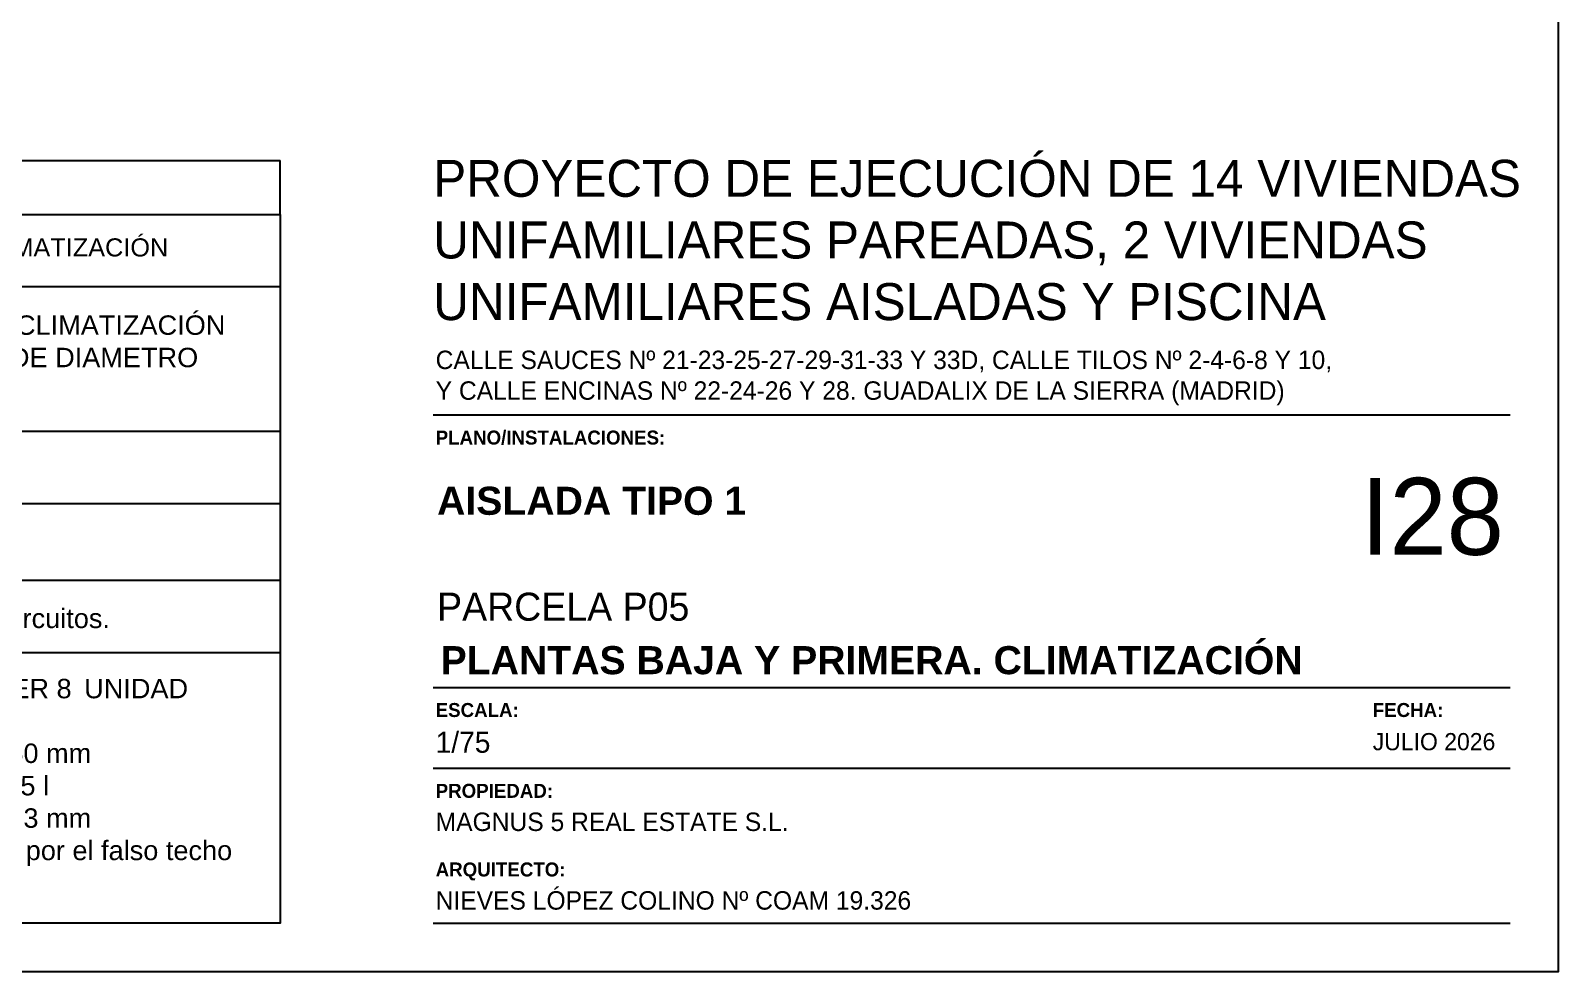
# Model space of a CAD drawing. Header units: millimetres. Extents: x 441156 to 441876, y 4514765 to 4515211.
# Drawn here: x 441488.15 to 441497.66, y 4515026.92 to 4515032.77 of the extents above; entities that cross this region are included whole.
import ezdxf

# ---------------------------------------------------------------- set-up
doc = ezdxf.new("R2010")
doc.units = ezdxf.units.MM
doc.linetypes.add('CONTINUA', pattern=[0])
doc.layers.add('01_cartela', color=6, linetype='Continuous', plot=False)
for name, color, linetype in [('01_texto cartela', 5, 'Continuous'), ('01_textos', 7, 'Continuous'), ('CALEFAC_NOTAS', 7, 'Continuous'), ('INGIN SANEAMIENTO TEXTO', 7, 'Continuous')]:
    doc.layers.add(name, color=color, linetype=linetype)
doc.styles.add('Century Gothic', font='', dxfattribs={"height": 2})
doc.styles.add('Century Gothic_3', font='', dxfattribs={"height": 4.5})
doc.styles.add('Century Gothic_5', font='', dxfattribs={"height": 2.5})
doc.styles.add('Century Gothic_6', font='', dxfattribs={"height": 11})
doc.styles.add('Estilo1', font='swissel.ttf')
doc.styles.add('NIEVES3', font='swisseb.ttf')
doc.styles.get('Century Gothic').set_extended_font_data('Century Gothic')
doc.styles.get('Century Gothic_3').set_extended_font_data('Century Gothic')
doc.styles.get('Century Gothic_5').set_extended_font_data('Century Gothic')
doc.styles.get('Century Gothic_6').set_extended_font_data('Century Gothic')

msp = doc.modelspace()

# ---------------------------------------------------------------- linework, layer by layer
at = {"layer": '01_cartela', "color": 3}
msp.add_lwpolyline([(441467.02291656, 4515048.45299148), (441467.02291656, 4515026.91796746), (441497.66090462, 4515026.91796746), (441497.66090462, 4515048.45299148)], close=True, dxfattribs=at)
at = {"layer": '01_texto cartela', "color": 5}
for p, q in [((441490.65963147, 4515030.37887394), (441497.36090462, 4515030.37887394)), ((441490.65963147, 4515028.68449456), (441497.36090462, 4515028.68449456)), ((441490.65963147, 4515028.18217512), (441497.36090462, 4515028.18217512)), ((441490.65963147, 4515027.21796746), (441497.36090462, 4515027.21796746))]:
    msp.add_line(p, q, dxfattribs=at)
at = {"layer": 'CALEFAC_NOTAS', "linetype": 'CONTINUA'}
for p, q in [((441483.16481379, 4515031.96122882), (441489.70665778, 4515031.96122882)), ((441483.16481379, 4515031.96122882), (441489.70665778, 4515031.96122882)), ((441489.70665778, 4515031.62580782), (441489.70665778, 4515031.96122882)), ((441483.16481379, 4515031.62580782), (441489.70665778, 4515031.62580782))]:
    msp.add_line(p, q, dxfattribs=at)
at = {"layer": 'INGIN SANEAMIENTO TEXTO', "color": 5}
for points in [[(441489.70665778, 4515031.62580782), (441489.70665778, 4515027.21796746), (441483.16481379, 4515027.21796746), (441483.16481379, 4515031.62580782)], [(441489.70665778, 4515031.17594196), (441483.16481379, 4515031.17594196)], [(441489.70665778, 4515030.27621023), (441483.16481379, 4515030.27621023)], [(441489.70665778, 4515029.82634437), (441483.16481379, 4515029.82634437)], [(441489.70665778, 4515029.34961654), (441483.16481379, 4515029.34961654)], [(441489.70665778, 4515028.89975068), (441483.16481379, 4515028.89975068)]]:
    msp.add_lwpolyline(points, dxfattribs=at)

# ---------------------------------------------------------------- texts
at = {"layer": '01_texto cartela', "color": 5}
for s, insert, char_height, width, attachment_point, style in [('\\PPROYECTO DE EJECUCIÓN DE 14 VIVIENDAS UNIFAMILIARES PAREADAS, 2 VIVIENDAS UNIFAMILIARES AISLADAS Y PISCINA', (441490.65963147, 4515032.34868503), 0.23, 6.8221698289, 1, 'Century Gothic_3'), ('CALLE SAUCES Nº 21-23-25-27-29-31-33 Y 33D, CALLE TILOS Nº 2-4-6-8 Y 10, \\PY CALLE ENCINAS Nº 22-24-26 Y 28. GUADALIX DE LA SIERRA (MADRID)', (441490.67442536, 4515030.77858541), 0.114550418, 9.2468106263, 1, 'Century Gothic'), ('{\\fCentury Gothic|b1|i0|c0|p34;PLANO/INSTALACIONES: }', (441490.67442536, 4515030.28161648), 0.0870135776, 2.1171461181, 1, 'Century Gothic'), ('\\pt2.3273;\\PPARCELA P05', (441490.68330169, 4515029.09642574), 0.1745530179, 7.0090801689, 7, 'Century Gothic_5'), ('\\pt2.3273;PLANTAS BAJA Y PRIMERA. CLIMATIZACIÓN', (441490.70509273, 4515028.76391824), 0.1745530179, 7.0090801689, 7, 'NIEVES3'), ('{\\fCentury Gothic|b1|i0|c0|p34;ESCALA: }', (441490.67442536, 4515028.5872371), 0.0870135776, 2.1171461181, 1, 'Century Gothic'), ('{\\fCentury Gothic|b1|i0|c0|p34;FECHA: }', (441496.50529278, 4515028.5872371), 0.0870135776, 2.1171461181, 1, 'Century Gothic'), ('1/75', (441490.67442536, 4515028.40860466), 0.130914763, 2.1171461181, 1, 'Century Gothic'), ('JULIO 2026', (441496.50529278, 4515028.40037795), 0.106913723, 3.5043768434, 1, 'Century Gothic'), ('{\\fCentury Gothic|b1|i0|c0|p34;PROPIEDAD:}', (441490.67442536, 4515028.08455204), 0.0870135776, 0.8370923696, 1, 'Century Gothic'), ('MAGNUS 5 REAL ESTATE S.L.', (441490.67442536, 4515027.9059196), 0.114550418, 4.882308024, 1, 'Century Gothic'), ('{\\fCentury Gothic|b1|i0|c0|p34;ARQUITECTO:}', (441490.67442536, 4515027.59546676), 0.0870135776, 0.8370923696, 1, 'Century Gothic'), ('NIEVES LÓPEZ COLINO Nº COAM 19.326', (441490.67442536, 4515027.41683433), 0.114550418, 3.6515309653, 1, 'Century Gothic')]:
    msp.add_mtext(s, dxfattribs=dict(at, insert=insert, char_height=char_height, width=width, attachment_point=attachment_point, style=style))
at = {"layer": '01_texto cartela', "color": 1}
for s, insert, char_height, width, attachment_point, style in [('\\pt2.3273;AISLADA TIPO 1 ', (441490.68330169, 4515029.75523739), 0.1745530179, 7.0090801689, 7, 'NIEVES3'), ('I28', (441497.32137738, 4515029.98735302), 0.478574677, 1.0498533469, 3, 'Century Gothic_6')]:
    msp.add_mtext(s, dxfattribs=dict(at, insert=insert, char_height=char_height, width=width, attachment_point=attachment_point, style=style))
at = {"layer": '01_textos', "color": 5, "char_height": 0.1207676933, "attachment_point": 1, "style": 'Estilo1'}
for s, width, insert in [('CANALIZACION DE IMPULSION/RETORNO DE CLIMATIZACIÓN POR TECHO. COMPOSICION DE DOS TUBOS DE DIAMETRO SEÑALADO SOBRE PLANO.', 5.3902919046, (441484.34199852, 4515030.99774892)), ('ARMARIO COLECTORES. se indica numero de circuitos.', 6.5412484667, (441484.32601429, 4515029.17404791)), ('\\A1;\\pi-0.3623,l0.3623,t0.3623;{\\fSymbol|b0|i0|c2|p18;·^I}AEROTERMIA AROTHERM PLUS UNITOWER 8 {\\A0;\\H0.66667x;\\C256; }UNIDAD EXTERIOR{\\A0;. 10.0 kW} \\P\\pi0,l0,tz;^IDimensiones (Alt x Anc x Prf): {\\A0;965x1100x450 mm}\\P\\pi-0.3623,l0.3623,t0.3623;{\\fSymbol|b0|i0|c2|p18;·^I}UNIDAD INTERIOR {\\A0;CON ACUMULADOR 185 l}\\P\\pi0,l0,tz;      ^IDimensiones (Alt x Anc x Prf): {\\A0;1880x599x693 mm\\P}Las tuberias de refrigerante liquido/gas discurriran por el falso techo de planta baja. ', 5.2576256712, (441484.32601429, 4515028.73752658))]:
    msp.add_mtext_dynamic_manual_height_columns(s, width=width, gutter_width=16.2288826, heights=[0], dxfattribs=dict(at, insert=insert))
at = {"layer": 'INGIN SANEAMIENTO TEXTO', "color": 5, "insert": (441484.32601429, 4515031.47692852), "char_height": 0.1126125, "attachment_point": 1, "style": 'Estilo1'}
msp.add_mtext_dynamic_manual_height_columns('CANALIZACION DE IMPULSION/RETORNO DE CLIMATIZACIÓN', width=5.4659697071, gutter_width=16.2288826, heights=[0], dxfattribs=at)

doc.saveas('drawing.dxf')
